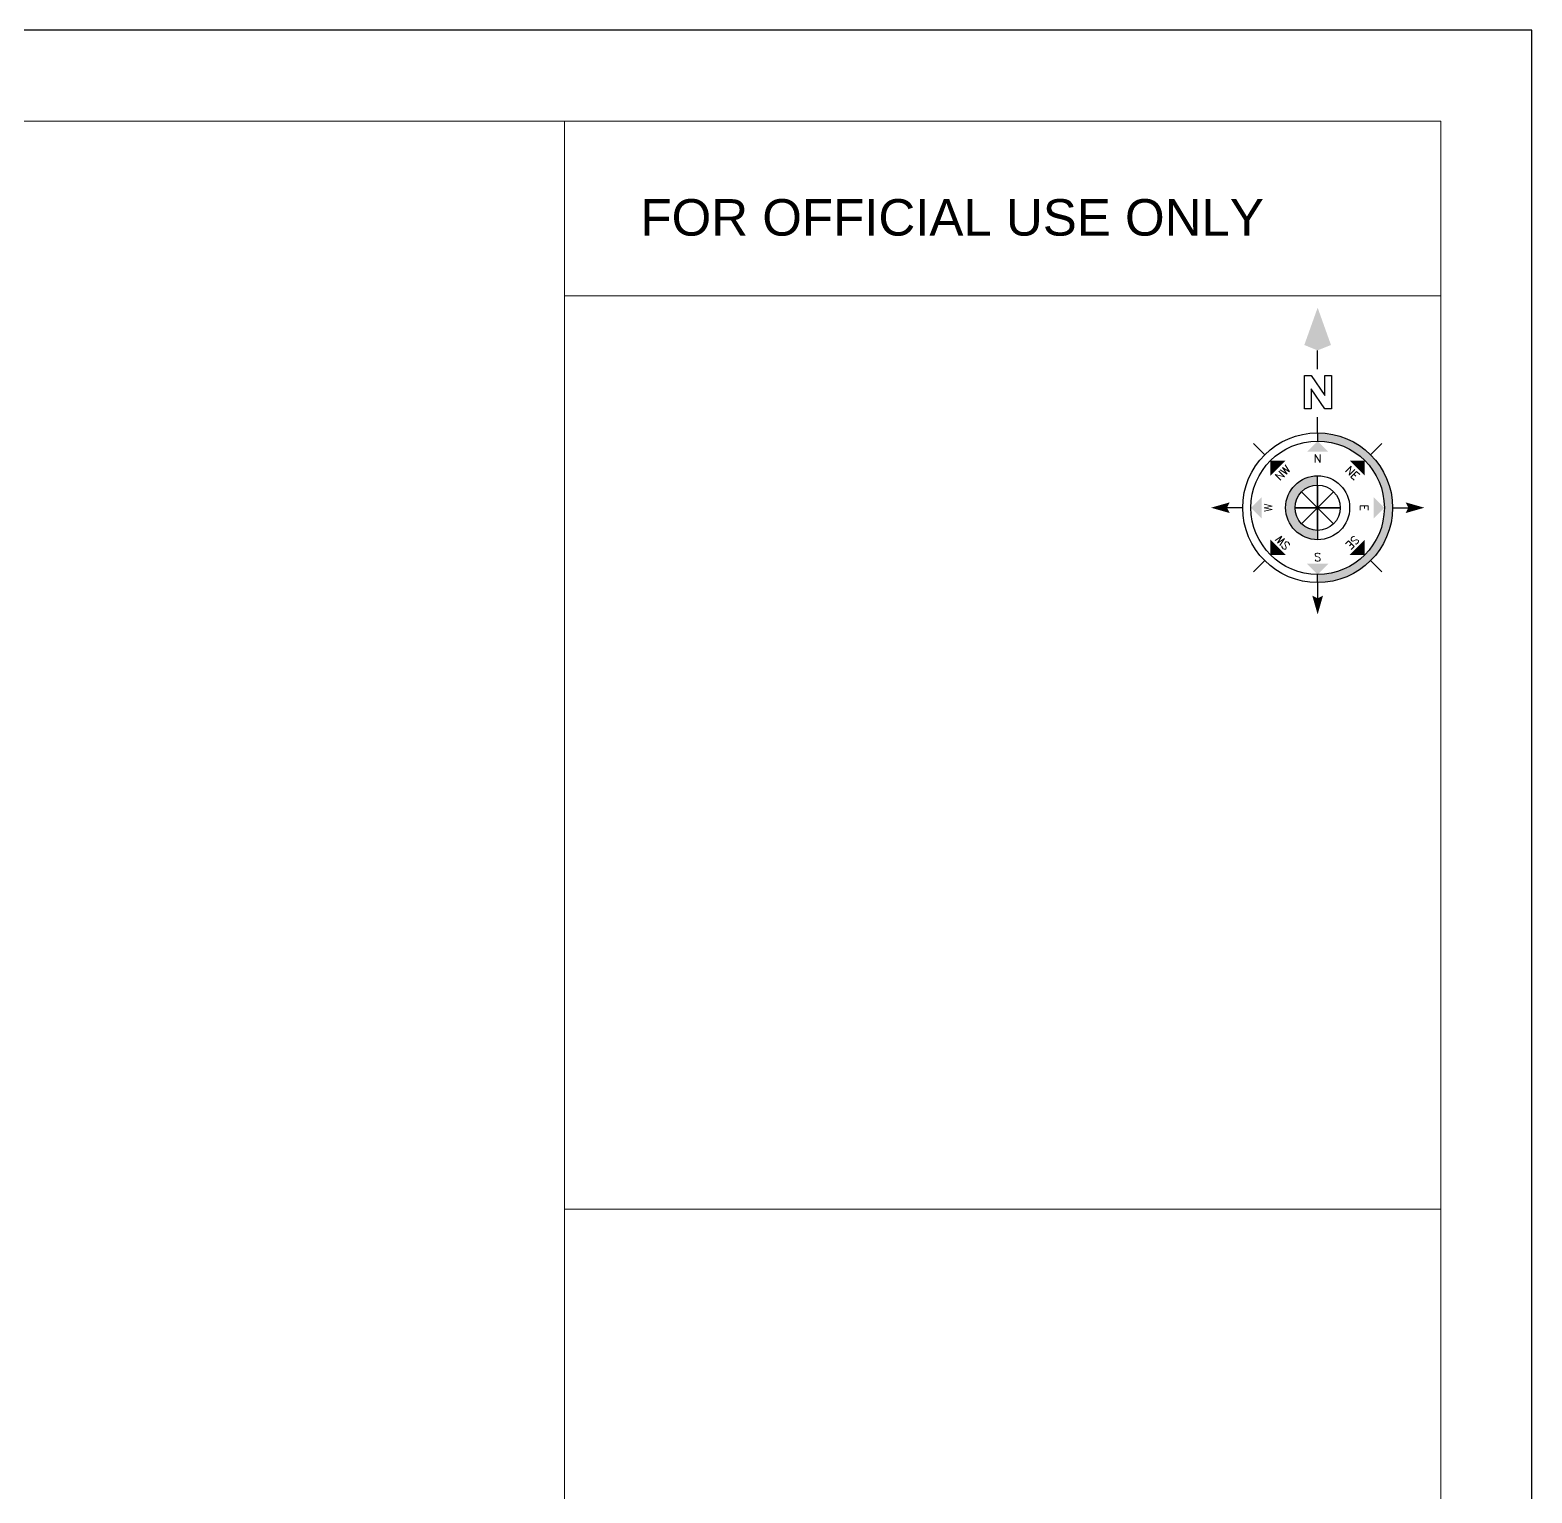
# Model space of a CAD drawing. Header units: inches. Extents: x -14619 to 1971361, y -855114 to -978.
# Drawn here: x 10485 to 11247, y -8085 to -7342 of the extents above; entities that cross this region are included whole.
import ezdxf
from ezdxf.enums import TextEntityAlignment as Align

# ---------------------------------------------------------------- set-up
doc = ezdxf.new("R2010")
doc.units = ezdxf.units.IN
doc.header["$LTSCALE"] = 0.5
doc.header["$MEASUREMENT"] = 0
doc.layers.add('ELE1', color=3, linetype='Continuous', lineweight=9)
doc.layers.add('TEXT', color=220, linetype='Continuous', lineweight=9)
doc.styles.add('Romans', font='romans.shx')
doc.styles.get("Standard").update_dxf_attribs({"font": 'arial.ttf'})

# ---------------------------------------------------------------- blocks, each defined once
blk = doc.blocks.new('Anno_North_J_Metric')
h = blk.add_hatch(color=0)
h.paths.add_polyline_path([(-4.167, 0), (-4.679, 0, 1), (4.679, 0), (4.167, 0, -1)])
h.paths.add_polyline_path([(1.414, 0), (2, 0, 1), (-2, 0), (-1.414, 0, -1)])
at = {"color": 0}
for p, q in [((0, 4.679), (0, 5.667)), ((-3.308, 3.308), (-4.007, 4.007)), ((3.308, 3.308), (4.007, 4.007)), ((1, 1), (-1, -1)), ((1, -1), (-1, 1)), ((-1, -1), (1, 1)), ((-1, 1), (1, -1)), ((0, -1.414), (0, 1.414)), ((0, 1.414), (0, -1.414)), ((-4.679, 0), (-5.667, 0)), ((-4.679, 0), (-4.167, 0)), ((-1.414, 0), (-2, 0)), ((1.414, 0), (-1.414, 0)), ((-1.414, 0), (1.414, 0)), ((1.414, 0), (2, 0)), ((4.679, 0), (4.167, 0)), ((4.679, 0), (5.667, 0)), ((8.667, 0), (9.833, 0)), ((-3.308, -3.308), (-4.007, -4.007)), ((3.308, -3.308), (4.007, -4.007)), ((0, -4.679), (0, -5.667))]:
    blk.add_line(p, q, dxfattribs=at)
at = {"color": 0, "linetype": 'ByBlock'}
for p, q in [((6.169, 0.821), (8.269, 0.821)), ((6.169, 0.401), (6.169, 0.821)), ((6.169, -0.439), (7.429, 0.401)), ((7.429, 0.401), (6.169, 0.401)), ((8.269, 0.401), (7.009, -0.439)), ((8.269, 0.821), (8.269, 0.401)), ((6.169, -0.859), (6.169, -0.439)), ((8.269, -0.859), (6.169, -0.859)), ((7.009, -0.439), (8.269, -0.439)), ((8.269, -0.439), (8.269, -0.859))]:
    blk.add_line(p, q, dxfattribs=at)
at = {"color": 0}
for radius in [4.679, 4.167, 2, 1.414]:
    blk.add_circle((0, 0), radius, dxfattribs=at)
for points in [[(-0.333, 5.5), (0, 5.667), (0, 6.667)], [(0, 6.667), (0.333, 5.5), (0, 5.667)], [(0, 4.167), (0.667, 3.5), (-0.667, 3.5)], [(-2.946, 2.946), (-2.003, 2.946), (-2.946, 2.003)], [(2.946, 2.946), (2.946, 2.003), (2.003, 2.946)], [(-6.667, 0), (-5.5, 0.333), (-5.667, 0)], [(-5.5, -0.333), (-5.667, 0), (-6.667, 0)], [(-4.167, 0), (-3.5, 0.667), (-3.5, -0.667)], [(4.167, 0), (3.5, -0.667), (3.5, 0.667)], [(12.5, 0), (10.167, 0.833), (9.833, 0)], [(9.833, 0), (10.167, -0.833), (12.5, 0)], [(-2.946, -2.946), (-2.946, -2.003), (-2.003, -2.946)], [(2.946, -2.946), (2.003, -2.946), (2.946, -2.003)], [(0, -4.167), (-0.667, -3.5), (0.667, -3.5)], [(0, -6.667), (-0.333, -5.5), (0, -5.667)], [(0.333, -5.5), (0, -5.667), (0, -6.667)]]:
    blk.add_solid(points, dxfattribs=at)
at = {"color": 0, "style": 'Romans'}
blk.add_text('W', height=0.5, dxfattribs=at).set_placement((0, 2.833), align=Align.CENTER)
for s, rotation, p in [('SW', 45, (-2.003, 2.003)), ('NW', 315, (2.003, 2.003)), ('S', 270, (-3.333, 0)), ('N', 270, (2.833, 0)), ('SE', 135, (-2, -2)), ('NE', 225, (2, -2)), ('E', 180, (0, -2.667))]:
    blk.add_text(s, height=0.5, rotation=rotation, dxfattribs=at).set_placement(p, align=Align.CENTER)

msp = doc.modelspace()

# ---------------------------------------------------------------- linework, layer by layer
at = {"layer": 'Defpoints'}
msp.add_lwpolyline([(11246.97, -7342.34), (8069.37, -7342.34), (8069.37, -9590.31), (11246.97, -9590.31)], close=True, dxfattribs=at)
at = {"layer": 'ELE1'}
for p, q in [((10756, -9543.99), (10756, -7388.66)), ((11200.65, -7477.21), (10756, -7477.21)), ((11200.65, -7940.71), (10756, -7940.71))]:
    msp.add_line(p, q, dxfattribs=at)
msp.add_lwpolyline([(8115.68, -7388.66), (11200.65, -7388.66), (11200.65, -9543.99), (8115.68, -9543.99)], close=True, dxfattribs=at)

# ---------------------------------------------------------------- block references
at = {"color": 0, "lineweight": 20, "ltscale": 0.5, "xscale": 8.12160000007134, "yscale": 8.12160000007134, "zscale": 8.12159999999858, "rotation": 90}
msp.add_blockref('Anno_North_J_Metric', (11138.21, -7584.78), dxfattribs=at)

# ---------------------------------------------------------------- texts
at = {"layer": 'TEXT'}
msp.add_text('FOR OFFICIAL USE ONLY', height=18.5271, dxfattribs=at).set_placement((10794.57, -7446.69))

doc.saveas('drawing.dxf')
